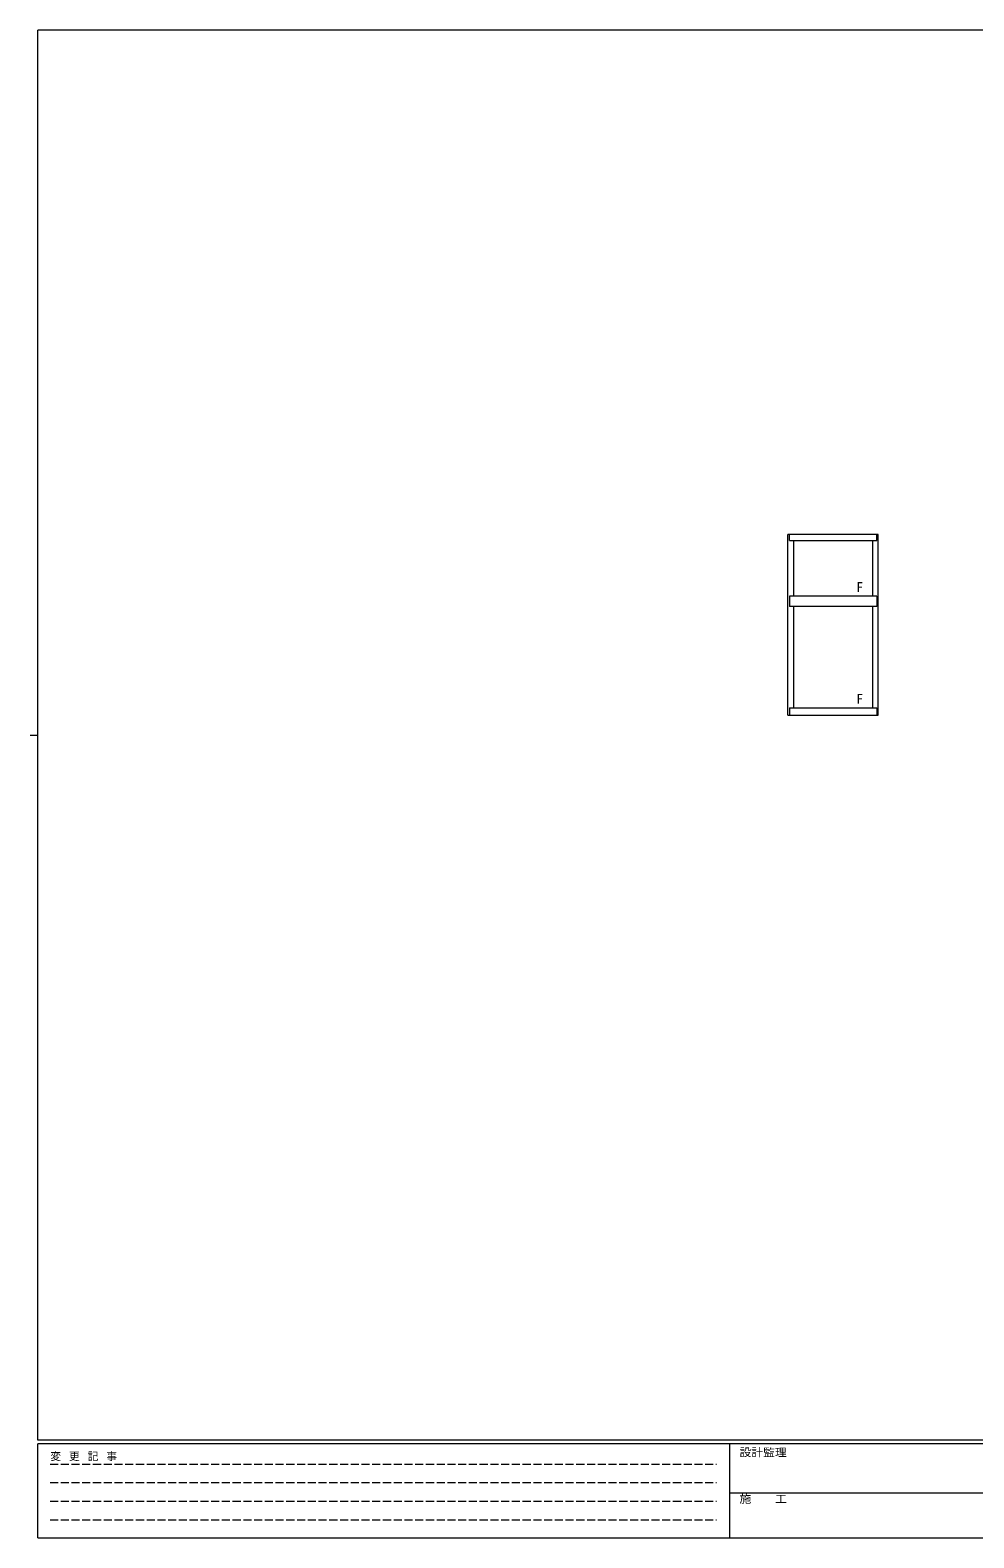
# Model space of a CAD drawing. Units: millimetres on the paper. Extents: x -420 to 373, y -297 to 267.
# Drawn here: x -420 to -69, y -297 to 264 of the extents above; entities that cross this region are included whole.
import ezdxf
from ezdxf.enums import TextEntityAlignment as Align

# ---------------------------------------------------------------- set-up
doc = ezdxf.new("R2010")
doc.units = ezdxf.units.MM
doc.linetypes.add('DASHED3', pattern=[4, 3, -1])
doc.layers.add('0-1_YKK_ZWAK', color=7, linetype='Continuous', lineweight=9)
doc.layers.add('0-6_YKK_A1', color=4, linetype='Continuous', lineweight=9)
doc.styles.add('ＭＳ ゴシック', font='')
doc.styles.get('ＭＳ ゴシック').set_extended_font_data('MS Gothic')

msp = doc.modelspace()

# ---------------------------------------------------------------- linework, layer by layer
at = {"layer": '0-1_YKK_ZWAK'}
for p, q in [((-417.7, -260.6), (-417.7, 264.4)), ((352.3, 264.4), (-417.7, 264.4)), ((-420.5, 1.9), (-417.7, 1.9)), ((352.3, -260.6), (-417.7, -260.6)), ((-417.7, -297), (-417.7, -262)), ((314.5, -262), (-417.7, -262)), ((-160.1, -262), (-160.1, -297)), ((-160.1, -280.199), (-31.3, -280.199)), ((-417.7, -297), (314.5, -297))]:
    msp.add_line(p, q, dxfattribs=at)
at = {"layer": '0-1_YKK_ZWAK', "linetype": 'DASHED3'}
for p, q in [((-413.101, -269.512), (-164.909, -269.512)), ((-413.101, -276.441), (-164.909, -276.441)), ((-413.101, -283.37), (-164.909, -283.37)), ((-413.101, -290.298), (-164.909, -290.298))]:
    msp.add_line(p, q, dxfattribs=at)
at = {"layer": '0-6_YKK_A1'}
for p, q in [((-138.279, 9.375), (-138.279, 76.65)), ((-137.729, 74.4), (-137.729, 76.65)), ((-137.729, 74.4), (-105.179, 74.4)), ((-136.204, 74.4), (-136.204, 53.6)), ((-106.704, 53.6), (-106.704, 74.4)), ((-105.179, 74.4), (-105.179, 76.65)), ((-137.729, 53.6), (-137.729, 49.85)), ((-105.179, 53.6), (-137.729, 53.6)), ((-105.179, 53.6), (-105.179, 49.85)), ((-105.179, 49.85), (-137.729, 49.85)), ((-136.204, 49.85), (-136.204, 12)), ((-106.704, 12), (-106.704, 49.85)), ((-137.729, 12), (-137.729, 9.375)), ((-137.729, 12), (-105.179, 12)), ((-105.179, 12), (-105.179, 9.375))]:
    msp.add_line(p, q, dxfattribs=at)
msp.add_lwpolyline([(-138.279, 9.375), (-104.629, 9.375), (-104.629, 76.65), (-138.279, 76.65)], dxfattribs=at)

# ---------------------------------------------------------------- texts
at = {"layer": '0-1_YKK_ZWAK', "style": 'ＭＳ ゴシック', "width": 1.1}
for s, p in [('設計監理', (-156.331, -267.533)), ('施\u3000\u3000工', (-156.331, -284.854))]:
    msp.add_text(s, height=2.933, dxfattribs=at).set_placement(p, align=Align.BOTTOM_LEFT)
at = {"layer": '0-1_YKK_ZWAK', "insert": (-412.986, -268.447), "char_height": 2.933, "attachment_point": 7, "style": 'ＭＳ ゴシック'}
msp.add_mtext('\\T1.16;変\\~更\\~記\\~事', dxfattribs=at)
at = {"layer": '0-6_YKK_A1', "color": 3, "style": 'ＭＳ ゴシック'}
for p in [(-112.804, 54.1), (-112.804, 12.5)]:
    msp.add_text('F', height=3.666, dxfattribs=at).set_placement(p, align=Align.BOTTOM_LEFT)

doc.saveas('drawing.dxf')
